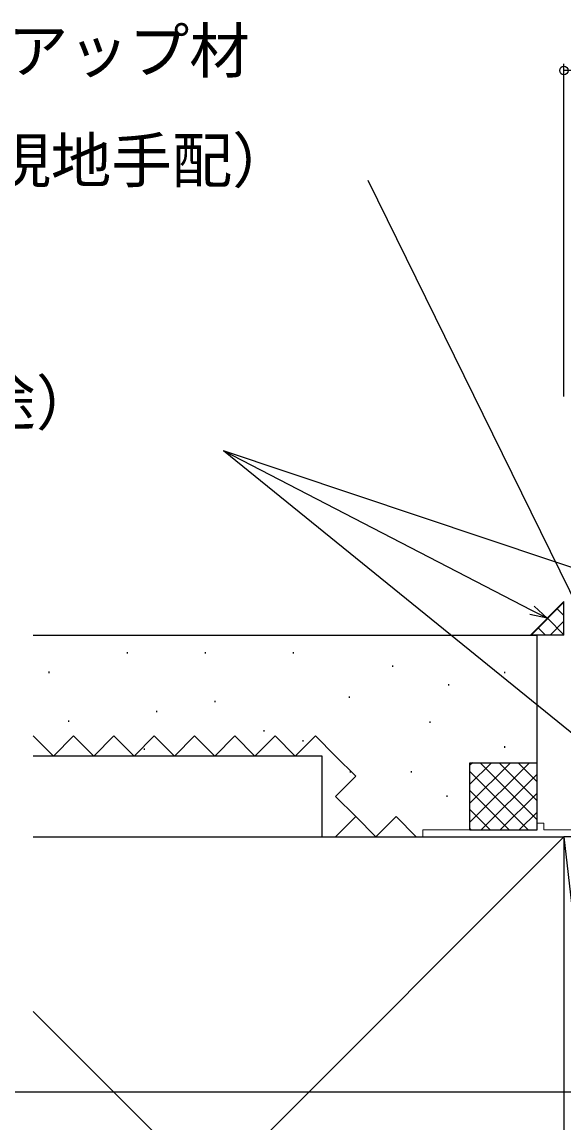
# Model space of a CAD drawing. Units: millimetres, scale not verified. Extents: x -525 to 525, y -783 to 779.
# Drawn here: x -344.4 to -263.7, y 194.4 to 358.3 of the extents above; entities that cross this region are included whole.
import ezdxf
from ezdxf.enums import TextEntityAlignment as Align

# ---------------------------------------------------------------- set-up
doc = ezdxf.new("R2010")
doc.units = ezdxf.units.MM
doc.header["$LTSCALE"] = 4
doc.layers.add('0-4_YKK_11E', color=4, linetype='Continuous', lineweight=18)
for name, color, linetype in [('0-5_YKK_12', 2, 'Continuous'), ('0-8_YKK_D', 6, 'Continuous'), ('0-A_YSS_K', 3, 'Continuous'), ('0-B_YSS_KE', 3, 'Continuous')]:
    doc.layers.add(name, color=color, linetype=linetype)
doc.styles.add('ＭＳ ゴシック', font='')
doc.styles.get('ＭＳ ゴシック').set_extended_font_data('MS Gothic')

msp = doc.modelspace()

# ---------------------------------------------------------------- linework, layer by layer
at = {"layer": '0-4_YKK_11E'}
msp.add_lwpolyline([(-251.73, 238.043), (-266.73, 238.043), (-266.73, 239.043), (-267.73, 239.043), (-267.73, 238.043), (-284.73, 238.043), (-284.73, 237.043), (-258.73, 237.043)], dxfattribs=at)
at = {"layer": '0-5_YKK_12'}
msp.add_line((403.593, 199.043), (-356.311, 199.043), dxfattribs=at)
at = {"layer": '0-8_YKK_D'}
for p, q in [((-263.73, 302.542), (-263.73, 352.042)), ((-227.73, 351.042), (-263.73, 351.042))]:
    msp.add_line(p, q, dxfattribs=at)
for points in [[(-244.602, 236.539), (-245.728, 238.827), (-292.902, 334.7)], [(-247.719, 240.439), (-249.701, 242.044), (-314.433, 294.466)], [(-266.23, 269.542), (-268.495, 270.713), (-314.433, 294.466)], [(-243.73, 270.782), (-246.148, 271.592), (-314.433, 294.466)], [(-268.182, 271.32), (-266.23, 269.542), (-268.809, 270.106)]]:
    msp.add_lwpolyline(points, dxfattribs=at)
msp.add_circle((-263.73, 351.042), 0.637, dxfattribs=at)
at = {"layer": '0-A_YSS_K'}
for p, q in [((-268.614, 267.041), (-263.73, 271.926)), ((-263.73, 269.93), (-264.786, 270.986)), ((-263.73, 267.101), (-266.2, 269.572)), ((-265.785, 267.042), (-263.73, 269.098)), ((-329.731, 267.041), (-324.73, 267.042)), ((-263.729, 267.041), (-268.73, 267.041)), ((-266.499, 267.042), (-267.615, 268.158)), ((-328.778, 264.505), (-328.778, 264.305)), ((-317.147, 264.505), (-317.147, 264.305)), ((-304.063, 264.505), (-304.063, 264.305)), ((-289.251, 262.515), (-289.251, 262.315)), ((-340.408, 261.597), (-340.408, 261.397)), ((-272.598, 261.59), (-272.598, 261.39)), ((-280.925, 259.74), (-280.925, 259.54)), ((-315.693, 257.236), (-315.693, 257.036)), ((-295.727, 257.889), (-295.727, 257.689)), ((-324.416, 255.782), (-324.416, 255.582)), ((-337.501, 254.328), (-337.501, 254.128)), ((-283.7, 254.189), (-283.7, 253.989)), ((-308.424, 252.874), (-308.424, 252.674)), ((-300.73, 252.041), (-303.73, 249.041)), ((-302.609, 251.42), (-302.609, 251.22)), ((-297.73, 249.041), (-300.73, 252.041)), ((-299.73, 249.041), (-342.73, 249.041)), ((-326.229, 250.149), (-326.229, 249.949)), ((-299.73, 237.041), (-299.73, 249.041)), ((-294.73, 246.041), (-297.73, 249.041)), ((-272.598, 250.488), (-272.598, 250.288)), ((-268.872, 248.041), (-277.73, 239.183)), ((-271.701, 248.041), (-277.73, 242.011)), ((-274.529, 248.041), (-277.73, 244.84)), ((-277.357, 248.041), (-277.73, 247.668)), ((-276.215, 248.041), (-267.73, 239.556)), ((-273.387, 248.041), (-267.73, 242.384)), ((-270.559, 248.041), (-267.73, 245.212)), ((-267.73, 238.041), (-267.73, 248.041)), ((-297.73, 243.041), (-294.73, 246.041)), ((-295.578, 246.787), (-295.578, 246.587)), ((-286.476, 246.787), (-286.476, 246.587)), ((-277.73, 246.727), (-269.044, 238.041)), ((-267.73, 246.355), (-276.044, 238.041)), ((-294.73, 240.041), (-297.73, 243.041)), ((-281.149, 243.162), (-281.149, 242.962)), ((-277.73, 243.899), (-271.872, 238.041)), ((-267.73, 243.526), (-273.215, 238.041)), ((-277.73, 241.07), (-274.701, 238.041)), ((-297.73, 237.041), (-294.73, 240.041)), ((-291.73, 237.041), (-294.73, 240.041)), ((-288.73, 240.041), (-291.73, 237.041)), ((-285.73, 237.041), (-288.73, 240.041)), ((-267.73, 240.698), (-270.387, 238.041)), ((-277.73, 238.242), (-277.529, 238.041)), ((-277.73, 238.041), (-267.73, 238.041)), ((-263.73, 237.043), (-342.73, 158.043)), ((-342.73, 237.041), (-299.73, 237.041)), ((-263.73, 237.042), (-258.73, 193.043)), ((-263.73, 132.043), (-342.73, 211.043))]:
    msp.add_line(p, q, dxfattribs=at)
for points in [[(-263.73, 267.042), (-263.73, 272.042), (-268.731, 267.041)], [(-303.73, 249.041), (-306.73, 252.041), (-309.73, 249.041), (-312.73, 252.041), (-315.73, 249.041), (-318.73, 252.041), (-321.73, 249.041), (-324.73, 252.041), (-327.73, 249.041), (-330.73, 252.041), (-333.73, 249.041), (-336.73, 252.041), (-339.73, 249.041), (-342.73, 252.041)]]:
    msp.add_lwpolyline(points, dxfattribs=at)
msp.add_lwpolyline([(-263.73, 193.043), (-258.73, 193.043), (-258.73, 237.042), (-263.73, 237.042)], close=True, dxfattribs=at)
at = {"layer": '0-B_YSS_KE'}
for p, q in [((-342.73, 267.041), (-267.73, 267.041)), ((-267.73, 248.041), (-267.73, 267.041)), ((-277.73, 248.041), (-267.73, 248.041)), ((-277.73, 238.041), (-277.73, 248.041))]:
    msp.add_line(p, q, dxfattribs=at)
msp.add_lwpolyline([(-342.73, 237.043), (-263.73, 237.043), (-263.73, 132.043), (-342.73, 132.043)], dxfattribs=at)

# ---------------------------------------------------------------- texts
at = {"layer": '0-8_YKK_D', "style": 'ＭＳ ゴシック'}
for s, p in [('バックアップ材', (-373.509, 348.722)), ('（現地手配）', (-358.117, 332.392)), ('シーリング(別途）', (-409.828, 296.339))]:
    msp.add_text(s, height=6.598, dxfattribs=at).set_placement(p, align=Align.BOTTOM_LEFT)

doc.saveas('drawing.dxf')
